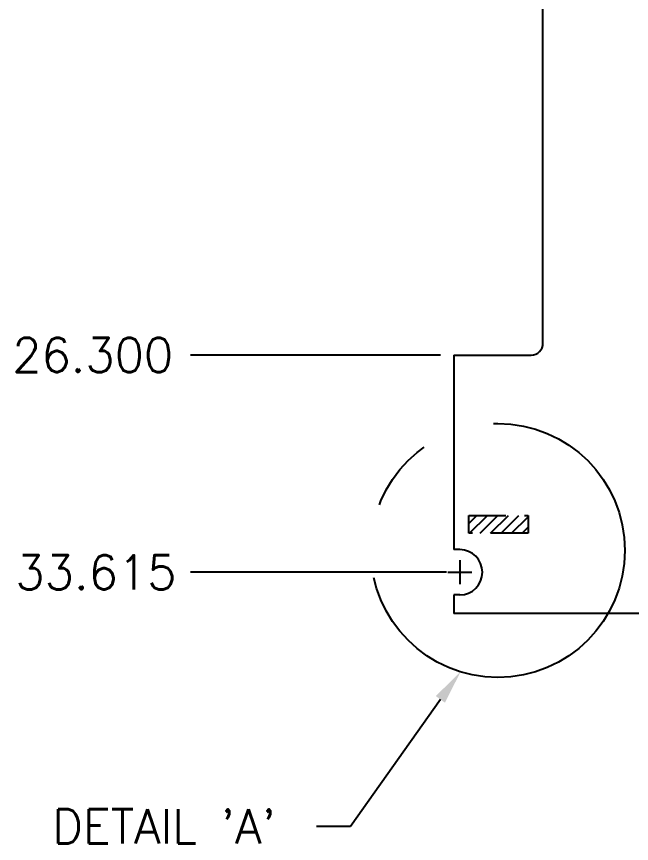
# Model space of a CAD drawing. Extents: x -140 to 1972, y -487 to -95.
# Drawn here: x 1754.72 to 1775.42, y -354.89 to -327.04 of the extents above; entities that cross this region are included whole.
import ezdxf

# ---------------------------------------------------------------- set-up
doc = ezdxf.new("R2010")
doc.units = 0
doc.header["$LTSCALE"] = 5
doc.header["$MEASUREMENT"] = 0
doc.linetypes.add('CENTER', pattern=[2, 1.25, -0.25, 0.25, -0.25])
doc.linetypes.add('HIDDEN', pattern=[0.375, 0.25, -0.125])
doc.layers.add('1', color=7, linetype='CONTINUOUS')
doc.layers.add('1D', color=4, linetype='CONTINUOUS')
doc.styles.add('SIMPLEX', font='SIMPLEX')

msp = doc.modelspace()

# ---------------------------------------------------------------- hatches: boundary and pattern name
at = {"layer": '1D'}
h = msp.add_hatch(dxfattribs=at)
h.set_pattern_fill('ANSI31', color=256, scale=2, style=0)
h.set_pattern_definition([(45, (2064.6059, -312.14264), (-0.1767767, 0.1767767), [])])
h.paths.add_polyline_path([(1769.94, -279.843), (1769.94, -280.443), (1771.94, -280.443), (1771.94, -279.843)])
h.paths.add_polyline_path([(1769.94, -344.443), (1769.94, -343.843), (1771.94, -343.843), (1771.94, -344.443)])

# ---------------------------------------------------------------- linework, layer by layer
at = {"layer": '1'}
for p, q in [((1772.44, -338.043, -0.029), (1772.44, -315.843, -0.029)), ((1769.44, -338.443, -0.029), (1772.04, -338.443, -0.029)), ((1769.44, -338.443, -0.029), (1769.44, -344.996, -0.029)), ((1769.64, -344.996, -0.029), (1769.44, -344.996, -0.029)), ((1769.44, -346.52, -0.029), (1769.44, -347.143, -0.029)), ((1769.64, -346.52, -0.029), (1769.44, -346.52, -0.029)), ((1839.218, -347.143, -0.029), (1769.44, -347.143, -0.029))]:
    msp.add_line(p, q, dxfattribs=at)
for centre, radius, end in [((1772.04, -338.043, -0.029), 0.4, 0), ((1769.64, -345.758, -0.029), 0.762, 90)]:
    msp.add_arc(centre, radius, 270, end, dxfattribs=at)
at = {"layer": '1D'}
for p, q in [((1768.99, -338.443, -0.029), (1760.579, -338.443, -0.029)), ((1769.19, -345.758, -0.029), (1760.579, -345.758, -0.029)), ((1768.986, -350.039, -0.029), (1765.966, -354.316, -0.029)), ((1765.966, -354.316, -0.029), (1764.816, -354.316, -0.029))]:
    msp.add_line(p, q, dxfattribs=at)
at = {"layer": '1D', "linetype": 'CENTER'}
for p, q in [((1769.64, -345.356, -0.029), (1769.64, -346.16, -0.029)), ((1769.238, -345.758, -0.029), (1770.041, -345.758, -0.029))]:
    msp.add_line(p, q, dxfattribs=at)
at = {"layer": '1D', "color": 4, "linetype": 'HIDDEN', "elevation": -0.029}
msp.add_lwpolyline([(1769.94, -344.443), (1769.94, -343.843), (1771.94, -343.843), (1771.94, -344.443)], close=True, dxfattribs=at)
at = {"layer": '1D', "color": 2, "linetype": 'CENTER', "ltscale": 2}
msp.add_circle((1770.922, -345.022, -0.029), 4.276, dxfattribs=at)
at = {"layer": '1D'}
msp.add_solid([(1768.832, -349.926, -0.029), (1769.665, -349.111, -0.029), (1769.141, -350.152, -0.029)], dxfattribs=at)

# ---------------------------------------------------------------- texts
at = {"layer": '1D', "style": 'SIMPLEX'}
msp.add_text("DETAIL 'A'", height=1.15, dxfattribs=at).set_placement((1755.918, -354.891, -0.029))
at = {"layer": '1D', "char_height": 1.15, "attachment_point": 5, "style": 'SIMPLEX'}
for s, insert in [('\\A1;26.300', (1757.282, -338.443, -0.029)), ('\\A1;33.615', (1757.391, -345.758, -0.029))]:
    msp.add_mtext(s, dxfattribs=dict(at, insert=insert))

doc.saveas('drawing.dxf')
